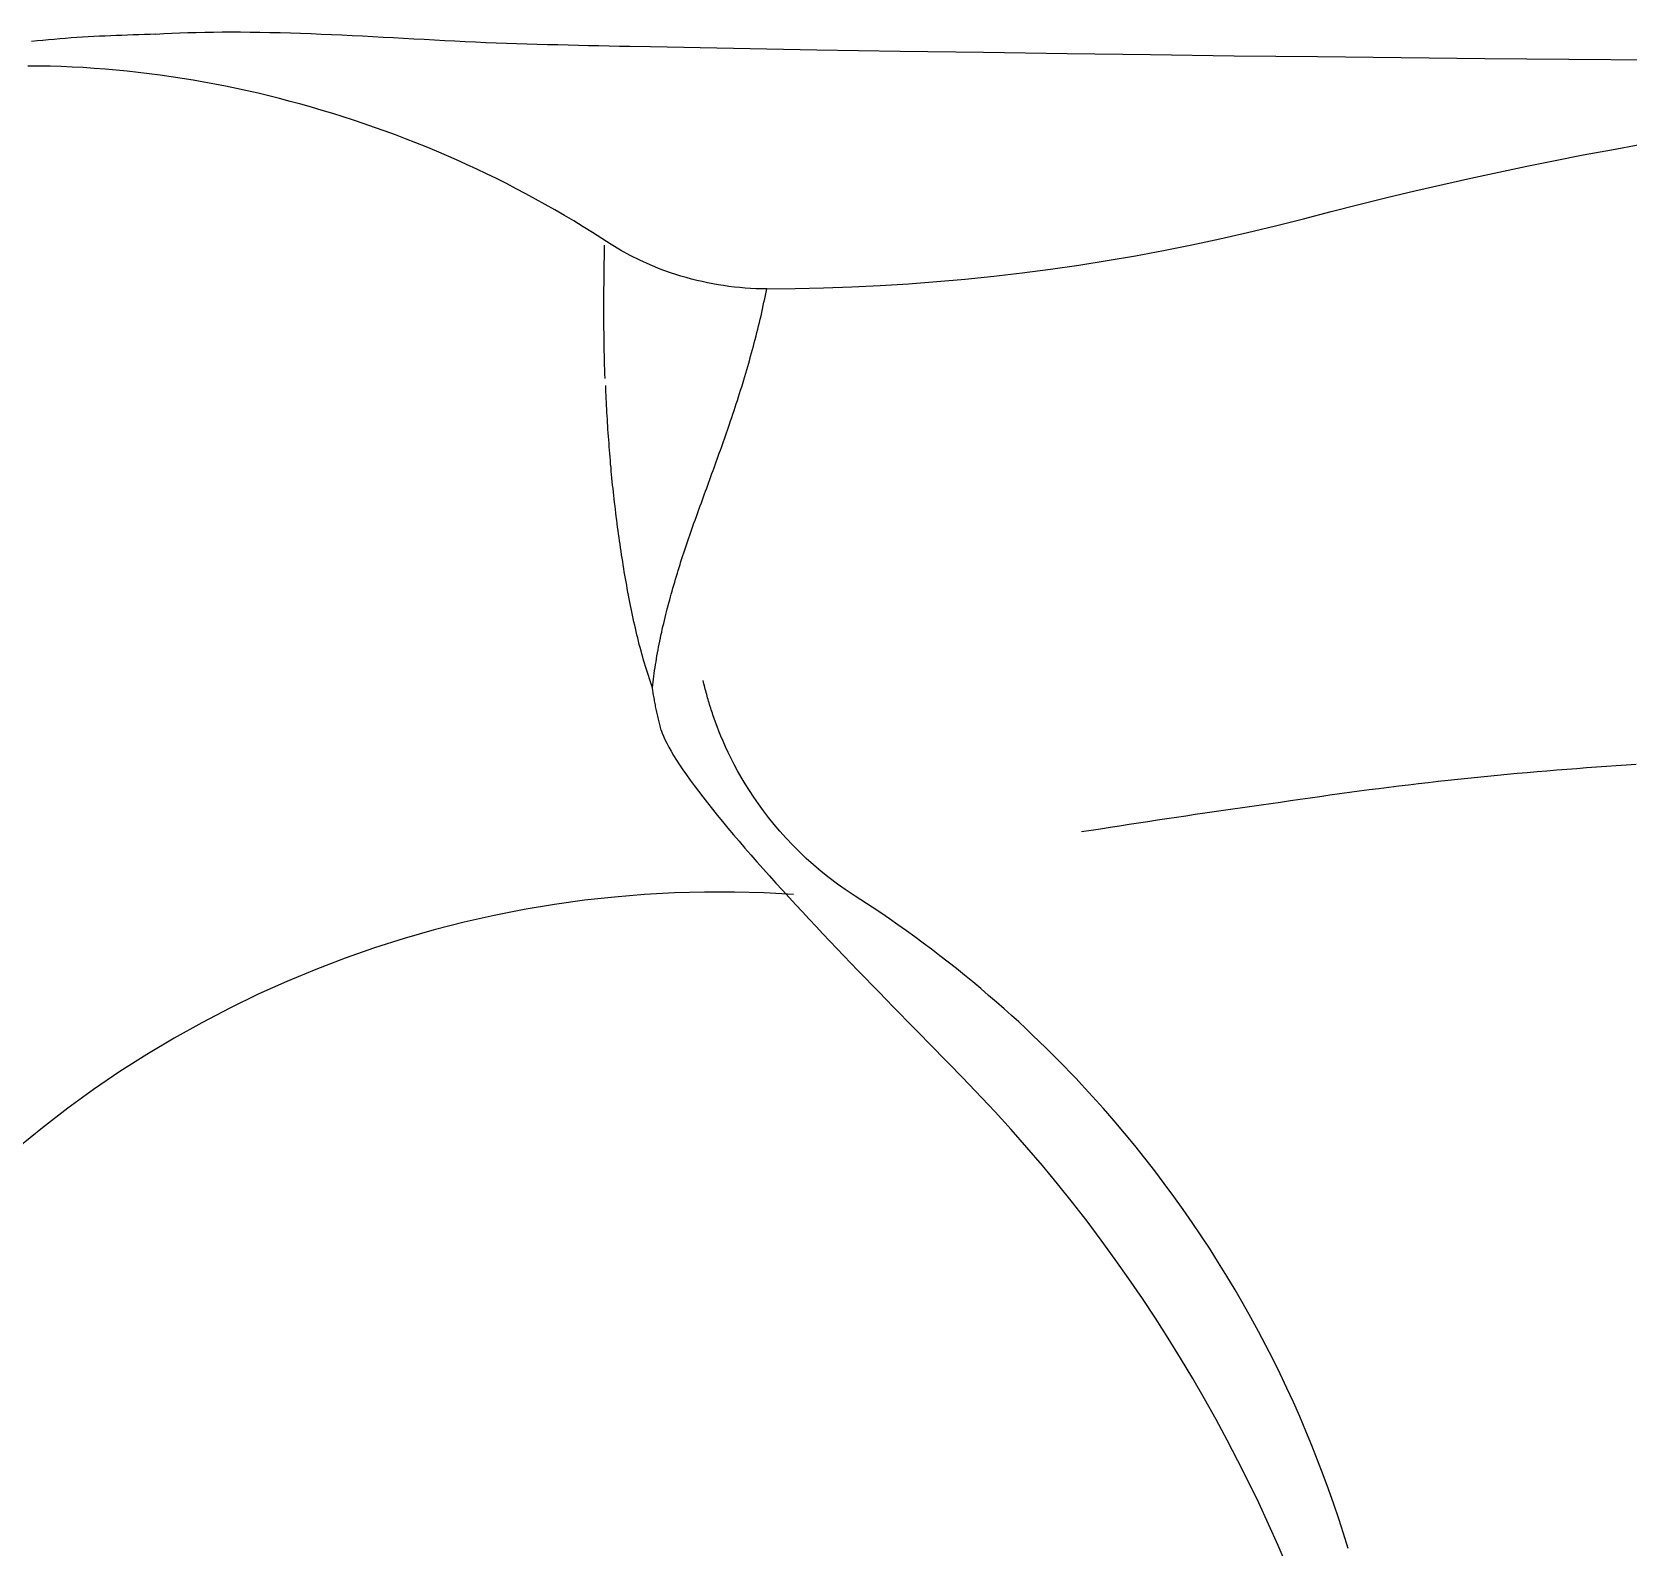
# Model space of a CAD drawing. Extents: x 403 to 503, y 484 to 637.
# Drawn here: x 426.73 to 445.06, y 565.3 to 582.71 of the extents above; entities that cross this region are included whole.
import ezdxf

# ---------------------------------------------------------------- set-up
doc = ezdxf.new("R2010")
doc.units = 0
doc.header["$MEASUREMENT"] = 0
doc.layers.add('1', color=4, linetype='Continuous')
doc.layers.add('SPA', color=2, linetype='Continuous')

# ---------------------------------------------------------------- blocks, each defined once
blk = doc.blocks.new('2010GRANDEE')
at = {"layer": 'SPA', "color": 2, "linetype": 'Continuous'}
for points in [[(25.131, 82.031), (25.066, 82.028), (25.001, 82.026), (24.936, 82.023), (24.871, 82.021), (24.806, 82.019), (24.741, 82.016), (24.677, 82.014), (24.612, 82.012), (24.547, 82.009), (24.482, 82.006), (24.417, 82.003), (24.352, 82), (24.287, 81.996), (24.222, 81.992), (24.157, 81.987), (24.093, 81.982), (24.028, 81.976), (23.963, 81.97), (23.898, 81.964), (23.834, 81.958), (23.769, 81.952), (23.704, 81.945)], [(25.131, 82.031), (25.221, 82.036), (25.313, 82.041), (25.405, 82.045), (25.5, 82.048), (25.595, 82.051), (25.693, 82.053), (25.793, 82.055), (25.894, 82.056), (25.998, 82.056), (26.105, 82.056), (26.214, 82.055), (26.325, 82.054), (26.44, 82.051), (26.557, 82.049), (26.676, 82.045), (26.794, 82.041), (26.913, 82.037), (27.031, 82.032), (27.149, 82.027), (27.268, 82.022), (27.386, 82.016), (27.504, 82.01), (27.622, 82.003), (27.74, 81.997), (27.858, 81.991), (27.976, 81.984), (28.095, 81.978), (28.213, 81.971), (28.331, 81.965), (28.449, 81.958), (28.567, 81.952), (28.685, 81.946), (28.803, 81.941), (28.921, 81.935), (29.039, 81.931), (29.157, 81.926), (29.275, 81.922), (29.394, 81.919), (29.512, 81.915), (29.63, 81.912), (29.748, 81.91), (29.866, 81.907), (29.984, 81.904), (30.102, 81.901), (30.22, 81.899), (30.338, 81.896), (30.457, 81.894), (30.575, 81.891), (30.811, 81.887)], [(30.811, 81.887), (31.766, 81.869), (32.723, 81.852), (33.68, 81.836), (34.638, 81.822), (35.597, 81.808), (36.556, 81.795), (37.516, 81.783), (38.476, 81.772), (39.437, 81.761), (40.398, 81.752), (41.36, 81.744), (42.323, 81.736)], [(35.765, 72.868), (35.874, 72.885), (35.983, 72.902), (36.092, 72.919), (36.201, 72.936), (36.31, 72.953), (36.419, 72.969), (36.527, 72.986), (36.636, 73.002), (36.745, 73.019), (36.854, 73.035), (36.962, 73.051), (37.071, 73.067), (37.179, 73.083), (37.287, 73.098), (37.395, 73.114), (37.503, 73.129), (37.611, 73.145), (37.719, 73.16), (37.828, 73.176), (37.938, 73.192), (38.05, 73.208), (38.163, 73.225), (38.276, 73.241), (38.389, 73.257), (38.502, 73.273), (38.615, 73.289), (38.728, 73.305), (38.841, 73.32), (38.954, 73.336), (39.067, 73.351), (39.18, 73.365), (39.293, 73.38), (39.407, 73.394), (39.52, 73.407), (39.633, 73.421), (39.747, 73.434), (39.86, 73.446), (39.974, 73.459), (40.087, 73.471), (40.201, 73.483), (40.314, 73.494), (40.428, 73.506), (40.542, 73.517), (40.655, 73.527), (40.769, 73.538), (40.883, 73.548), (40.997, 73.558), (41.11, 73.568), (41.224, 73.577), (41.338, 73.586), (41.452, 73.595), (41.566, 73.604), (41.68, 73.612), (41.794, 73.62), (41.907, 73.628), (42.021, 73.636), (42.135, 73.644)], [(32.456, 72.145), (32.117, 72.164), (31.776, 72.173), (31.433, 72.173), (31.09, 72.164), (30.745, 72.145), (30.4, 72.117), (30.055, 72.079), (29.709, 72.031), (29.363, 71.973), (29.017, 71.905), (28.672, 71.827), (28.327, 71.739), (27.983, 71.641), (27.642, 71.532), (27.304, 71.414), (26.968, 71.286), (26.635, 71.147), (26.306, 70.999), (25.98, 70.841), (25.658, 70.673), (25.34, 70.495), (25.026, 70.308), (24.717, 70.111), (24.414, 69.904), (24.118, 69.69), (23.828, 69.467), (23.546, 69.236)]]:
    blk.add_lwpolyline(points, dxfattribs=at)
at = {"layer": 'SPA', "color": 3, "linetype": 'Continuous'}
for points in [[(30.925, 79.332), (30.808, 79.38), (30.692, 79.432), (30.579, 79.488), (30.468, 79.548), (30.359, 79.613), (30.253, 79.682), (30.147, 79.75), (30.04, 79.817), (29.932, 79.884), (29.823, 79.948), (29.714, 80.012), (29.604, 80.075), (29.493, 80.136), (29.382, 80.196), (29.27, 80.255), (29.157, 80.313), (29.044, 80.37), (28.93, 80.425), (28.816, 80.479), (28.701, 80.533), (28.586, 80.585), (28.47, 80.635), (28.353, 80.685), (28.236, 80.734), (28.118, 80.781), (28, 80.827), (27.882, 80.872), (27.763, 80.916), (27.644, 80.959), (27.524, 81), (27.403, 81.041), (27.283, 81.08), (27.162, 81.118), (27.04, 81.155), (26.919, 81.191), (26.797, 81.225), (26.674, 81.258), (26.551, 81.29), (26.428, 81.321), (26.305, 81.351), (26.181, 81.379), (26.057, 81.406), (25.932, 81.432), (25.808, 81.456), (25.683, 81.479), (25.558, 81.501), (25.432, 81.522), (25.307, 81.541), (25.181, 81.559), (25.055, 81.576), (24.929, 81.591), (24.802, 81.605), (24.676, 81.617), (24.549, 81.628), (24.423, 81.637), (24.296, 81.646), (24.169, 81.652), (24.042, 81.657), (23.915, 81.661), (23.788, 81.663), (23.66, 81.663)], [(32.148, 79.104), (32.474, 79.107), (32.799, 79.114), (33.125, 79.126), (33.451, 79.142), (33.777, 79.162), (34.103, 79.187), (34.429, 79.217), (34.755, 79.25), (35.081, 79.289), (35.407, 79.331), (35.733, 79.378), (36.058, 79.43), (36.382, 79.485), (36.706, 79.545), (37.029, 79.61), (37.351, 79.678), (37.672, 79.751), (37.992, 79.828), (38.312, 79.91), (38.631, 79.993), (38.95, 80.074), (39.27, 80.153), (39.591, 80.229), (39.913, 80.304), (40.234, 80.376), (40.557, 80.446), (40.88, 80.514), (41.203, 80.579), (41.527, 80.643), (41.851, 80.703), (42.176, 80.762)], [(30.292, 78.073), (30.29, 78.126), (30.288, 78.179), (30.286, 78.232), (30.285, 78.285), (30.284, 78.337), (30.282, 78.39), (30.281, 78.442), (30.28, 78.494), (30.28, 78.546), (30.279, 78.598), (30.278, 78.65), (30.278, 78.702), (30.278, 78.753), (30.277, 78.804), (30.277, 78.855), (30.277, 78.906), (30.277, 78.957), (30.278, 79.008), (30.278, 79.058), (30.278, 79.109), (30.279, 79.159), (30.279, 79.209), (30.28, 79.259), (30.28, 79.309), (30.281, 79.359), (30.282, 79.408), (30.283, 79.458), (30.284, 79.507), (30.286, 79.605)], [(32.148, 79.104), (32.086, 79.104), (32.024, 79.106), (31.962, 79.109), (31.9, 79.113), (31.838, 79.118), (31.776, 79.124), (31.714, 79.132), (31.653, 79.141), (31.591, 79.15), (31.529, 79.161), (31.467, 79.174), (31.406, 79.187), (31.345, 79.201), (31.284, 79.217), (31.223, 79.233), (31.163, 79.251), (31.103, 79.27), (31.043, 79.29), (30.925, 79.332)], [(31.72, 77.548), (31.733, 77.587), (31.746, 77.626), (31.759, 77.666), (31.772, 77.705), (31.785, 77.744), (31.798, 77.783), (31.811, 77.823), (31.823, 77.862), (31.835, 77.901), (31.848, 77.94), (31.86, 77.979), (31.872, 78.018), (31.884, 78.057), (31.895, 78.096), (31.907, 78.135), (31.918, 78.174), (31.93, 78.213), (31.941, 78.252), (31.952, 78.291), (31.963, 78.33), (31.973, 78.369), (31.984, 78.408), (31.995, 78.447), (32.005, 78.485), (32.015, 78.524), (32.025, 78.563), (32.035, 78.602), (32.045, 78.641), (32.054, 78.679), (32.064, 78.718), (32.073, 78.757), (32.082, 78.795), (32.091, 78.834), (32.099, 78.872), (32.108, 78.911), (32.116, 78.95), (32.125, 78.988), (32.132, 79.027), (32.148, 79.104)], [(30.835, 74.52), (30.823, 74.555), (30.811, 74.59), (30.8, 74.624), (30.788, 74.66), (30.777, 74.695), (30.766, 74.73), (30.755, 74.766), (30.744, 74.802), (30.734, 74.838), (30.723, 74.874), (30.713, 74.91), (30.704, 74.946), (30.694, 74.982), (30.684, 75.019), (30.675, 75.056), (30.666, 75.093), (30.657, 75.129), (30.648, 75.167), (30.639, 75.204), (30.631, 75.241), (30.622, 75.279), (30.614, 75.316), (30.606, 75.354), (30.598, 75.392), (30.59, 75.43), (30.582, 75.468), (30.575, 75.506), (30.567, 75.544), (30.56, 75.583), (30.553, 75.621), (30.546, 75.66), (30.539, 75.698), (30.532, 75.737), (30.525, 75.776), (30.518, 75.815), (30.512, 75.854), (30.505, 75.893), (30.499, 75.932), (30.493, 75.972), (30.486, 76.011), (30.48, 76.05), (30.474, 76.09), (30.468, 76.13), (30.463, 76.169), (30.457, 76.209), (30.451, 76.249), (30.446, 76.289), (30.44, 76.328), (30.435, 76.368), (30.43, 76.408), (30.425, 76.448), (30.42, 76.489), (30.415, 76.529), (30.41, 76.569), (30.405, 76.609), (30.4, 76.649), (30.396, 76.69), (30.391, 76.73), (30.387, 76.77), (30.383, 76.81), (30.378, 76.85), (30.374, 76.89), (30.37, 76.931), (30.366, 76.971), (30.362, 77.011), (30.359, 77.051), (30.355, 77.091), (30.352, 77.131), (30.348, 77.171), (30.345, 77.211), (30.342, 77.25), (30.339, 77.29), (30.336, 77.33), (30.333, 77.369), (30.33, 77.409), (30.327, 77.449), (30.324, 77.488), (30.322, 77.527), (30.319, 77.567), (30.317, 77.606), (30.315, 77.645), (30.312, 77.684), (30.31, 77.723), (30.308, 77.762), (30.306, 77.801), (30.304, 77.84), (30.303, 77.879), (30.301, 77.917), (30.298, 77.994)], [(30.835, 74.52), (30.839, 74.553), (30.843, 74.586), (30.847, 74.62), (30.851, 74.653), (30.856, 74.686), (30.86, 74.72), (30.865, 74.753), (30.87, 74.787), (30.876, 74.82), (30.881, 74.854), (30.887, 74.888), (30.893, 74.921), (30.899, 74.955), (30.906, 74.989), (30.912, 75.022), (30.919, 75.056), (30.926, 75.09), (30.933, 75.124), (30.941, 75.158), (30.948, 75.191), (30.956, 75.225), (30.964, 75.259), (30.972, 75.293), (30.98, 75.327), (30.989, 75.361), (30.997, 75.395), (31.006, 75.429), (31.015, 75.463), (31.024, 75.497), (31.033, 75.531), (31.042, 75.565), (31.052, 75.598), (31.061, 75.632), (31.071, 75.666), (31.081, 75.7), (31.091, 75.734), (31.101, 75.768), (31.111, 75.802), (31.121, 75.836), (31.131, 75.87), (31.142, 75.904), (31.153, 75.938), (31.163, 75.971), (31.174, 76.005), (31.185, 76.039), (31.196, 76.073), (31.207, 76.107), (31.219, 76.141), (31.23, 76.175), (31.241, 76.208), (31.253, 76.242), (31.265, 76.276), (31.276, 76.31), (31.288, 76.343), (31.3, 76.377), (31.312, 76.411), (31.324, 76.445), (31.336, 76.478), (31.348, 76.512), (31.36, 76.546), (31.372, 76.579), (31.384, 76.613), (31.397, 76.647), (31.409, 76.68), (31.421, 76.714), (31.433, 76.748), (31.446, 76.781), (31.458, 76.815), (31.47, 76.848), (31.482, 76.882), (31.495, 76.915), (31.507, 76.949), (31.519, 76.982), (31.531, 77.016), (31.543, 77.049), (31.555, 77.082), (31.567, 77.116), (31.579, 77.149), (31.591, 77.182), (31.603, 77.216), (31.615, 77.249), (31.627, 77.282), (31.639, 77.316), (31.651, 77.349), (31.662, 77.382), (31.674, 77.415), (31.685, 77.448), (31.697, 77.481), (31.72, 77.548)], [(30.937, 74.034), (30.932, 74.05), (30.928, 74.066), (30.924, 74.082), (30.92, 74.098), (30.915, 74.114), (30.911, 74.129), (30.908, 74.145), (30.904, 74.161), (30.9, 74.177), (30.896, 74.193), (30.892, 74.209), (30.889, 74.226), (30.885, 74.242), (30.882, 74.258), (30.879, 74.274), (30.875, 74.29), (30.872, 74.306), (30.869, 74.323), (30.866, 74.339), (30.863, 74.355), (30.86, 74.372), (30.857, 74.388), (30.854, 74.404), (30.851, 74.421), (30.848, 74.437), (30.845, 74.454), (30.843, 74.47), (30.84, 74.487), (30.835, 74.52)], [(31.53, 74.21), (31.523, 74.229), (31.517, 74.249), (31.51, 74.268), (31.504, 74.288), (31.498, 74.307), (31.492, 74.327), (31.486, 74.346), (31.48, 74.366), (31.474, 74.385), (31.469, 74.405), (31.463, 74.425), (31.458, 74.445), (31.452, 74.465), (31.447, 74.485), (31.442, 74.505), (31.437, 74.525), (31.432, 74.545), (31.427, 74.565), (31.417, 74.605)], [(33.163, 72.128), (33.06, 72.196), (32.961, 72.266), (32.865, 72.338), (32.774, 72.411), (32.686, 72.486), (32.601, 72.561), (32.521, 72.638), (32.444, 72.715), (32.37, 72.793), (32.3, 72.872), (32.233, 72.951), (32.17, 73.029), (32.11, 73.108), (32.052, 73.187), (31.999, 73.265), (31.948, 73.342), (31.9, 73.419), (31.855, 73.494), (31.813, 73.568), (31.774, 73.64), (31.739, 73.71), (31.705, 73.778), (31.675, 73.844), (31.647, 73.906), (31.622, 73.966), (31.599, 74.022), (31.578, 74.075), (31.56, 74.124), (31.53, 74.21)], [(30.937, 74.034), (30.947, 74.001), (30.961, 73.964), (30.979, 73.925), (30.999, 73.883), (31.022, 73.838), (31.049, 73.791), (31.078, 73.742), (31.111, 73.69), (31.146, 73.636), (31.184, 73.579), (31.225, 73.52), (31.268, 73.46), (31.314, 73.397), (31.363, 73.332), (31.414, 73.266), (31.467, 73.198), (31.523, 73.128), (31.58, 73.056), (31.64, 72.983), (31.702, 72.909), (31.766, 72.833), (31.831, 72.757), (31.898, 72.679), (31.966, 72.6), (32.036, 72.52), (32.108, 72.44), (32.18, 72.359), (32.254, 72.277), (32.329, 72.195), (32.404, 72.112), (32.481, 72.029), (32.558, 71.946), (32.636, 71.862), (32.715, 71.778), (32.794, 71.694), (32.874, 71.61), (32.954, 71.526), (33.034, 71.441), (33.115, 71.357), (33.196, 71.273), (33.277, 71.189), (33.358, 71.106), (33.439, 71.022), (33.52, 70.939), (33.601, 70.857), (33.681, 70.774), (33.762, 70.692), (33.842, 70.61), (33.922, 70.528), (34.002, 70.447), (34.081, 70.366), (34.16, 70.286), (34.238, 70.206), (34.394, 70.047)], [(35.765, 69.963), (35.701, 70.03), (35.635, 70.099), (35.568, 70.169), (35.499, 70.24), (35.427, 70.311), (35.354, 70.384), (35.279, 70.457), (35.202, 70.531), (35.123, 70.606), (35.042, 70.681), (34.959, 70.757), (34.874, 70.833), (34.786, 70.91), (34.697, 70.987), (34.606, 71.065), (34.514, 71.142), (34.421, 71.219), (34.327, 71.294), (34.232, 71.369), (34.137, 71.443), (34.042, 71.516), (33.946, 71.588), (33.849, 71.659), (33.752, 71.729), (33.655, 71.798), (33.557, 71.867), (33.459, 71.934), (33.36, 71.999), (33.163, 72.128)], [(38.128, 64.418), (38.022, 64.665), (37.912, 64.911), (37.799, 65.155), (37.682, 65.398), (37.561, 65.639), (37.437, 65.878), (37.309, 66.116), (37.177, 66.352), (37.041, 66.587), (36.902, 66.819), (36.759, 67.05), (36.613, 67.279), (36.463, 67.506), (36.309, 67.731), (36.152, 67.953), (35.991, 68.174), (35.827, 68.392), (35.66, 68.607), (35.489, 68.821), (35.315, 69.031), (35.137, 69.24), (34.956, 69.445), (34.772, 69.648), (34.394, 70.047)], [(38.826, 64.633), (38.773, 64.803), (38.719, 64.973), (38.661, 65.143), (38.602, 65.312), (38.54, 65.48), (38.476, 65.648), (38.41, 65.815), (38.341, 65.981), (38.271, 66.147), (38.197, 66.312), (38.122, 66.476), (38.044, 66.64), (37.964, 66.802), (37.881, 66.964), (37.796, 67.125), (37.709, 67.285), (37.62, 67.444), (37.528, 67.602), (37.434, 67.759), (37.338, 67.915), (37.24, 68.07), (37.139, 68.223), (37.036, 68.376), (36.931, 68.527), (36.824, 68.677), (36.715, 68.825), (36.604, 68.972), (36.49, 69.118), (36.375, 69.262), (36.257, 69.405), (36.137, 69.547), (36.015, 69.687), (35.765, 69.963)]]:
    blk.add_lwpolyline(points, dxfattribs=at)

msp = doc.modelspace()

# ---------------------------------------------------------------- block references
at = {"layer": '1'}
msp.add_blockref('2010GRANDEE', (403.021, 500.653), dxfattribs=at)

doc.saveas('drawing.dxf')
